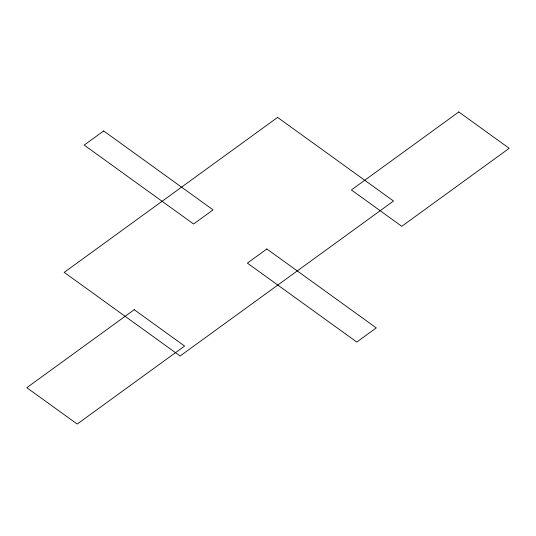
<?xml version="1.0" encoding="UTF-8"?>
<svg xmlns="http://www.w3.org/2000/svg" width="536" height="536" viewBox="0 0 536 536"><rect width="100%" height="100%" fill="white"/><g stroke="black" fill="none" stroke-linecap="round" stroke-linejoin="round"><path stroke-width="0.8" d="M103.662 130.952L84.186 145.089L193.59 224.015L213.067 209.871L103.662 130.952M277.588 117.404L64.206 272.368L180.13 355.998L393.511 201.027L277.588 117.404M134.208 309.694L26.8 387.695L77.204 424.05L184.612 346.048L134.208 309.694M266.854 248.979L247.384 263.122L356.788 342.042L376.265 327.898L266.854 248.979M458.796 111.95L351.388 189.952L401.792 226.306L509.2 148.305L458.796 111.95"/></g></svg>
